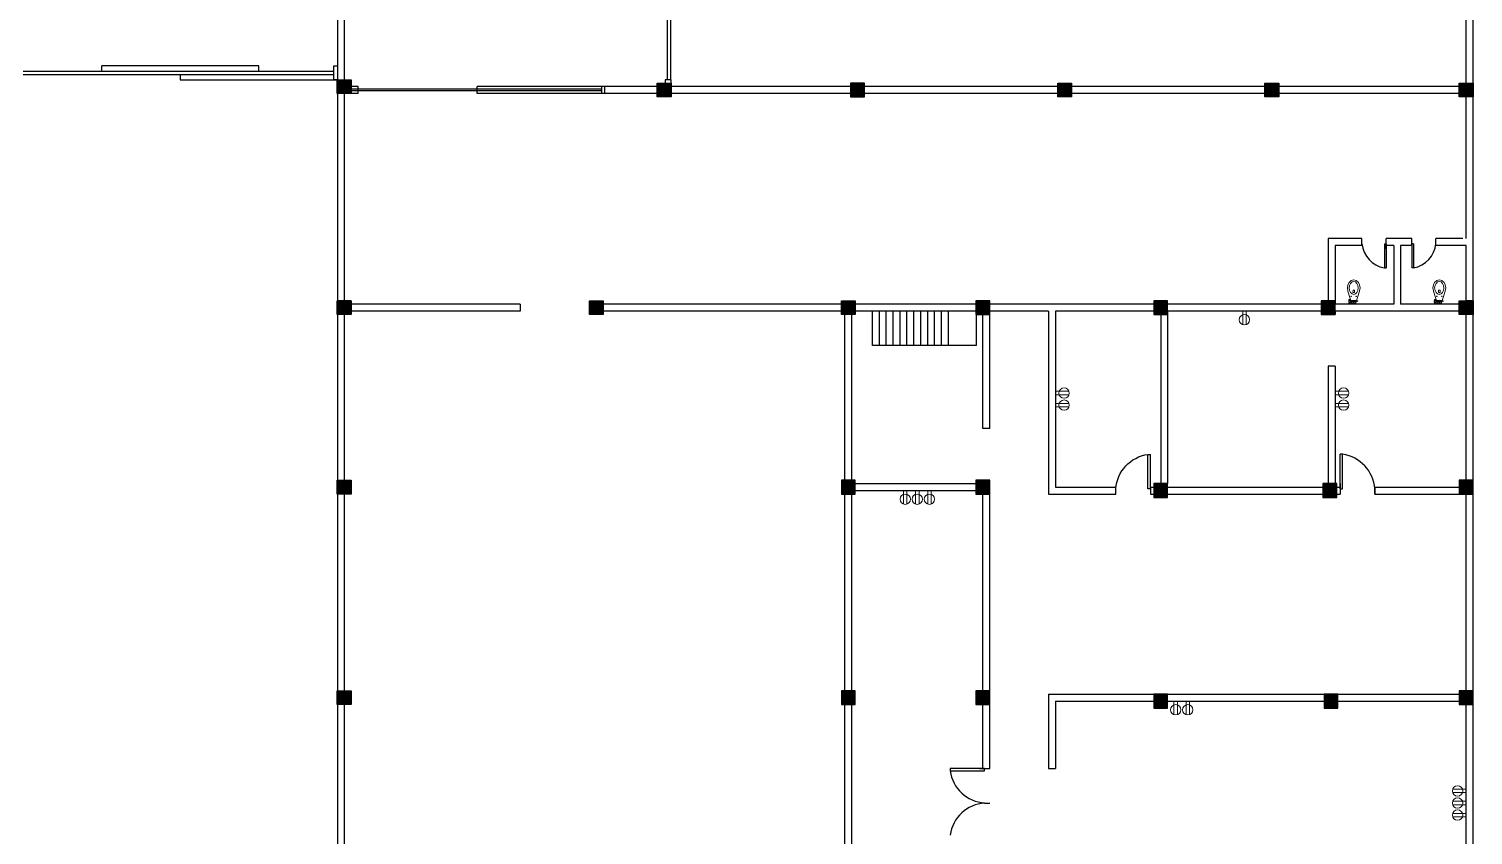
# Model space of a CAD drawing. Header units: inches. Extents: x 690793850 to 3471233902, y 1044954437 to 2780428972.
# Drawn here: x 1735497078 to 1735538913, y 1045090782 to 1045114135 of the extents above; entities that cross this region are included whole.
import ezdxf

# ---------------------------------------------------------------- set-up
doc = ezdxf.new("R2010")
doc.units = ezdxf.units.IN
doc.header["$MEASUREMENT"] = 0
for name, color, linetype in [('Doors', 140, 'Continuous'), ('Ladders', 10, 'Continuous'), ('PDF2_Geometry', 7, 'Continuous'), ('Poste', 2, 'Continuous'), ('Walls', 7, 'Continuous')]:
    doc.layers.add(name, color=color, linetype=linetype)
doc.layers.add('outlet', color=3, linetype='Continuous', lineweight=13)

# ---------------------------------------------------------------- blocks, each defined once
blk = doc.blocks.new('poste')
for p, q in [((1735358586.536575, 1045014423.977711), (1735358986.536575, 1045014423.977711)), ((1735358586.536575, 1045014023.977711), (1735358586.536575, 1045014423.977711)), ((1735358986.536575, 1045014423.977711), (1735358986.536575, 1045014023.977711)), ((1735358986.536575, 1045014023.977711), (1735358586.536575, 1045014023.977711))]:
    blk.add_line(p, q)
blk = doc.blocks.new('door')
for p, q in [((1735637533.840537, 1044998757.380238), (1735637533.840537, 1044999757.380238)), ((1735637603.840537, 1044999757.380238), (1735637533.840537, 1044999757.380238)), ((1735637603.840537, 1044998757.380238), (1735637603.840537, 1044999757.380238)), ((1735637533.840537, 1044998757.380238), (1735637603.840537, 1044998757.380237)), ((1735638533.840537, 1044998607.380238), (1735638533.840536, 1044998757.380238))]:
    blk.add_line(p, q)
blk.add_arc((1735637450.560967, 1044998682.380238), 1085.872749, 3.9605076873, 81.885142714)

msp = doc.modelspace()

# ---------------------------------------------------------------- hatches: boundary and pattern name
at = {"layer": 'Poste', "true_color": 0xf1eb1f}
h = msp.add_hatch(color=2, dxfattribs=at)
h.dxf.hatch_style = 1
h.paths.add_polyline_path([(1735506013, 1045112262), (1735506413, 1045112262), (1735506413, 1045112662), (1735506013, 1045112662)])
h = msp.add_hatch(color=2, dxfattribs=at)
h.dxf.hatch_style = 1
h.paths.add_polyline_path([(1735515282, 1045112162), (1735515682, 1045112162), (1735515682, 1045112562), (1735515282, 1045112562)])
h = msp.add_hatch(color=2, dxfattribs=at)
h.dxf.hatch_style = 1
h.paths.add_polyline_path([(1735521282, 1045112562), (1735520882, 1045112562), (1735520882, 1045112162), (1735521282, 1045112162)])
h = msp.add_hatch(color=2, dxfattribs=at)
h.dxf.hatch_style = 1
h.paths.add_polyline_path([(1735526882, 1045112162), (1735527282, 1045112162), (1735527282, 1045112562), (1735526882, 1045112562)])
h = msp.add_hatch(color=2, dxfattribs=at)
h.dxf.hatch_style = 1
h.paths.add_polyline_path([(1735532882, 1045112162), (1735533282, 1045112162), (1735533282, 1045112562), (1735532882, 1045112562)])
h = msp.add_hatch(color=2, dxfattribs=at)
h.dxf.hatch_style = 1
h.paths.add_polyline_path([(1735538513, 1045112162), (1735538913, 1045112162), (1735538913, 1045112562), (1735538513, 1045112562)])
h = msp.add_hatch(color=2, dxfattribs=at)
h.dxf.hatch_style = 1
h.paths.add_polyline_path([(1735506013, 1045105862), (1735506413, 1045105862), (1735506413, 1045106262), (1735506013, 1045106262)])
h = msp.add_hatch(color=2, dxfattribs=at)
h.dxf.hatch_style = 1
h.paths.add_polyline_path([(1735513313, 1045105862), (1735513713, 1045105862), (1735513713, 1045106262), (1735513313, 1045106262)])
h = msp.add_hatch(color=2, dxfattribs=at)
h.dxf.hatch_style = 1
h.paths.add_polyline_path([(1735520613, 1045105862), (1735521013, 1045105862), (1735521013, 1045106262), (1735520613, 1045106262)])
h = msp.add_hatch(color=2, dxfattribs=at)
h.dxf.hatch_style = 1
h.paths.add_polyline_path([(1735524913, 1045106262), (1735524513, 1045106262), (1735524513, 1045105862), (1735524913, 1045105862)])
h = msp.add_hatch(color=2, dxfattribs=at)
h.dxf.hatch_style = 1
h.paths.add_polyline_path([(1735530063, 1045106262), (1735529663, 1045106262), (1735529663, 1045105862), (1735530063, 1045105862)])
h = msp.add_hatch(color=2, dxfattribs=at)
h.dxf.hatch_style = 1
h.paths.add_polyline_path([(1735534913, 1045106262), (1735534513, 1045106262), (1735534513, 1045105862), (1735534913, 1045105862)])
h = msp.add_hatch(color=2, dxfattribs=at)
h.dxf.hatch_style = 1
h.paths.add_polyline_path([(1735538513, 1045105862), (1735538913, 1045105862), (1735538913, 1045106262), (1735538513, 1045106262)])
h = msp.add_hatch(color=2, dxfattribs=at)
h.dxf.hatch_style = 1
h.paths.add_polyline_path([(1735506013, 1045100662), (1735506413, 1045100662), (1735506413, 1045101062), (1735506013, 1045101062)])
h = msp.add_hatch(color=2, dxfattribs=at)
h.dxf.hatch_style = 1
h.paths.add_polyline_path([(1735521013, 1045101062), (1735520613, 1045101062), (1735520613, 1045100662), (1735521013, 1045100662)])
h = msp.add_hatch(color=2, dxfattribs=at)
h.dxf.hatch_style = 1
h.paths.add_polyline_path([(1735524913, 1045101062), (1735524513, 1045101062), (1735524513, 1045100662), (1735524913, 1045100662)])
h = msp.add_hatch(color=2, dxfattribs=at)
h.dxf.hatch_style = 1
h.paths.add_polyline_path([(1735538913, 1045101062), (1735538513, 1045101062), (1735538513, 1045100662), (1735538913, 1045100662)])
h = msp.add_hatch(color=2, dxfattribs=at)
h.dxf.hatch_style = 1
h.paths.add_polyline_path([(1735530063, 1045100962), (1735529663, 1045100962), (1735529663, 1045100562), (1735530063, 1045100562)])
h = msp.add_hatch(color=2, dxfattribs=at)
h.dxf.hatch_style = 1
h.paths.add_polyline_path([(1735534964, 1045100962), (1735534564, 1045100962), (1735534564, 1045100562), (1735534964, 1045100562)])
h = msp.add_hatch(color=2, dxfattribs=at)
h.dxf.hatch_style = 1
h.paths.add_polyline_path([(1735506013, 1045094562), (1735506413, 1045094562), (1735506413, 1045094962), (1735506013, 1045094962)])
h = msp.add_hatch(color=2, dxfattribs=at)
h.dxf.hatch_style = 1
h.paths.add_polyline_path([(1735521013, 1045094962), (1735520613, 1045094962), (1735520613, 1045094562), (1735521013, 1045094562)])
h = msp.add_hatch(color=2, dxfattribs=at)
h.dxf.hatch_style = 1
h.paths.add_polyline_path([(1735524913, 1045094962), (1735524513, 1045094962), (1735524513, 1045094562), (1735524913, 1045094562)])
h = msp.add_hatch(color=2, dxfattribs=at)
h.dxf.hatch_style = 1
h.paths.add_polyline_path([(1735530063, 1045094862), (1735529663, 1045094862), (1735529663, 1045094462), (1735530063, 1045094462)])
h = msp.add_hatch(color=2, dxfattribs=at)
h.dxf.hatch_style = 1
h.paths.add_polyline_path([(1735534997, 1045094862), (1735534597, 1045094862), (1735534597, 1045094462), (1735534997, 1045094462)])
h = msp.add_hatch(color=2, dxfattribs=at)
h.dxf.hatch_style = 1
h.paths.add_polyline_path([(1735538913, 1045094962), (1735538513, 1045094962), (1735538513, 1045094562), (1735538913, 1045094562)])

# ---------------------------------------------------------------- linework, layer by layer
at = {"layer": 'Doors'}
for p, q in [((1735515563, 1045118262), (1735515563, 1045112658)), ((1735515663, 1045118262), (1735515663, 1045112658)), ((1735496913, 1045112912), (1735505913, 1045112912)), ((1735496913, 1045112812), (1735505913, 1045112812)), ((1735503738, 1045113062), (1735499188, 1045113062)), ((1735499188, 1045112912), (1735499188, 1045113062)), ((1735501463, 1045112812), (1735501463, 1045112662)), ((1735503738, 1045112912), (1735503738, 1045113062)), ((1735505913, 1045112662), (1735505913, 1045113062)), ((1735505913, 1045113062), (1735506013, 1045113062)), ((1735501463, 1045112662), (1735506013, 1045112662)), ((1735506013, 1045112662), (1735505913, 1045112662)), ((1735506613, 1045112462), (1735506413, 1045112462)), ((1735513663, 1045112387), (1735506413, 1045112387)), ((1735506613, 1045112262), (1735506613, 1045112462)), ((1735515282, 1045112462), (1735510063, 1045112462)), ((1735510063, 1045112262), (1735510063, 1045112462)), ((1735513763, 1045112462), (1735513663, 1045112462)), ((1735513663, 1045112462), (1735513663, 1045112262)), ((1735513763, 1045112262), (1735513763, 1045112462)), ((1735515682, 1045112658), (1735515513, 1045112658)), ((1735515513, 1045112658), (1735515513, 1045112562)), ((1735515682, 1045112562), (1735515682, 1045112658)), ((1735513663, 1045112337), (1735506413, 1045112337)), ((1735506613, 1045112262), (1735506413, 1045112262)), ((1735515282, 1045112262), (1735510063, 1045112262)), ((1735536342, 1045107912), (1735536342, 1045107212)), ((1735536342, 1045107912), (1735536392, 1045107912)), ((1735536392, 1045107912), (1735536392, 1045107212)), ((1735537134, 1045107912), (1735537134, 1045107212)), ((1735537184, 1045107912), (1735537134, 1045107912)), ((1735537184, 1045107912), (1735537184, 1045107212)), ((1735536342, 1045107212), (1735536392, 1045107212)), ((1735537184, 1045107212), (1735537134, 1045107212)), ((1735524763, 1045092712), (1735523763, 1045092712)), ((1735523763, 1045092712), (1735523763, 1045092642)), ((1735524763, 1045092642), (1735524763, 1045092712)), ((1735523763, 1045092642), (1735524763, 1045092642)), ((1735524763, 1045091712), (1735524913, 1045091712))]:
    msp.add_line(p, q, dxfattribs=at)
for centre, radius, start, end in [((1735536482, 1045107994), 794, 185.9104, 259.8475), ((1735537044, 1045107994), 794, 280.1526, 354.0896), ((1735524838, 1045092796), 1086, 188.1149, 266.0395), ((1735524838, 1045090629), 1086, 86.0395, 86.0395), ((1735524838, 1045090629), 1086, 93.9605, 171.8851)]:
    msp.add_arc(centre, radius, start, end, dxfattribs=at)
at = {"layer": 'Ladders'}
for p, q in [((1735521513, 1045104962), (1735521513, 1045105962)), ((1735521713, 1045104962), (1735521713, 1045105962)), ((1735521913, 1045104962), (1735521913, 1045105962)), ((1735522113, 1045104962), (1735522113, 1045105962)), ((1735522313, 1045104962), (1735522313, 1045105962)), ((1735522513, 1045104962), (1735522513, 1045105962)), ((1735522713, 1045104962), (1735522713, 1045105962)), ((1735522913, 1045104962), (1735522913, 1045105962)), ((1735523113, 1045104962), (1735523113, 1045105962)), ((1735523313, 1045104962), (1735523313, 1045105962)), ((1735523513, 1045104962), (1735523513, 1045105962)), ((1735523713, 1045104962), (1735523713, 1045105962)), ((1735524513, 1045105962), (1735524513, 1045104962)), ((1735524513, 1045104962), (1735521513, 1045104962))]:
    msp.add_line(p, q, dxfattribs=at)
at = {"layer": 'outlet', "color": 3, "linetype": 'ByBlock'}
for p, q in [((1735532238, 1045105571), (1735532238, 1045105962)), ((1735532338, 1045105571), (1735532338, 1045105962)), ((1735527204, 1045103637), (1735526813, 1045103637)), ((1735535304, 1045103637), (1735534913, 1045103637)), ((1735527204, 1045103537), (1735526813, 1045103537)), ((1735527204, 1045103287), (1735526813, 1045103287)), ((1735527204, 1045103187), (1735526813, 1045103187)), ((1735535304, 1045103537), (1735534913, 1045103537)), ((1735535304, 1045103287), (1735534913, 1045103287)), ((1735535304, 1045103187), (1735534913, 1045103187)), ((1735522413, 1045100762), (1735522413, 1045100371)), ((1735522513, 1045100762), (1735522513, 1045100371)), ((1735522763, 1045100762), (1735522763, 1045100371)), ((1735522863, 1045100762), (1735522863, 1045100371)), ((1735523113, 1045100762), (1735523113, 1045100371)), ((1735523213, 1045100762), (1735523213, 1045100371)), ((1735530247, 1045094271), (1735530247, 1045094662)), ((1735530347, 1045094271), (1735530347, 1045094662)), ((1735530597, 1045094271), (1735530597, 1045094662)), ((1735530697, 1045094271), (1735530697, 1045094662)), ((1735538713, 1045092112), (1735538321, 1045092112)), ((1735538713, 1045092012), (1735538321, 1045092012)), ((1735538713, 1045091762), (1735538321, 1045091762)), ((1735538713, 1045091662), (1735538321, 1045091662)), ((1735538713, 1045091412), (1735538321, 1045091412)), ((1735538713, 1045091312), (1735538321, 1045091312))]:
    msp.add_line(p, q, dxfattribs=at)
for centre in [(1735532288, 1045105712), (1735527063, 1045103587), (1735535163, 1045103587), (1735527063, 1045103237), (1735535163, 1045103237), (1735522463, 1045100512), (1735522813, 1045100512), (1735523163, 1045100512), (1735530297, 1045094412), (1735530647, 1045094412), (1735538463, 1045092062), (1735538463, 1045091712), (1735538463, 1045091362)]:
    msp.add_circle(centre, 150, dxfattribs=at)
at = {"layer": 'PDF2_Geometry', "color": 8, "lineweight": 5}
for points in [[(1735535515, 1045106195), (1735535624, 1045106537), (1735535624, 1045106543), (1735535640, 1045106630), (1735535624, 1045106717), (1735535591, 1045106793), (1735535526, 1045106847), (1735535455, 1045106869), (1735535379, 1045106847), (1735535319, 1045106793), (1735535281, 1045106717), (1735535270, 1045106630), (1735535281, 1045106543), (1735535287, 1045106537), (1735535390, 1045106195), (1735535395, 1045106189), (1735535515, 1045106189)], [(1735535504, 1045106456), (1735535548, 1045106499), (1735535575, 1045106554), (1735535586, 1045106630), (1735535575, 1045106706), (1735535548, 1045106760), (1735535504, 1045106804), (1735535455, 1045106814), (1735535406, 1045106804), (1735535363, 1045106760), (1735535330, 1045106706), (1735535319, 1045106630), (1735535330, 1045106554), (1735535363, 1045106499), (1735535406, 1045106456), (1735535455, 1045106445)], [(1735535434, 1045106564), (1735535428, 1045106505), (1735535455, 1045106494), (1735535477, 1045106505), (1735535477, 1045106564), (1735535455, 1045106570)], [(1735537994, 1045106195), (1735538103, 1045106537), (1735538103, 1045106543), (1735538119, 1045106630), (1735538103, 1045106717), (1735538070, 1045106793), (1735538005, 1045106847), (1735537935, 1045106869), (1735537858, 1045106847), (1735537799, 1045106793), (1735537761, 1045106717), (1735537750, 1045106630), (1735537761, 1045106543), (1735537766, 1045106537), (1735537869, 1045106195), (1735537875, 1045106189), (1735537994, 1045106189)], [(1735537983, 1045106456), (1735538027, 1045106499), (1735538054, 1045106554), (1735538065, 1045106630), (1735538054, 1045106706), (1735538027, 1045106760), (1735537983, 1045106804), (1735537935, 1045106814), (1735537886, 1045106804), (1735537842, 1045106760), (1735537810, 1045106706), (1735537799, 1045106630), (1735537810, 1045106554), (1735537842, 1045106499), (1735537886, 1045106456), (1735537935, 1045106445)], [(1735537913, 1045106564), (1735537907, 1045106505), (1735537935, 1045106494), (1735537956, 1045106505), (1735537956, 1045106564), (1735537935, 1045106570)], [(1735535368, 1045106168), (1735535368, 1045106162), (1735535298, 1045106162), (1735535298, 1045106168)], [(1735535314, 1045106217), (1735535319, 1045106217), (1735535319, 1045106222)], [(1735535347, 1045106217), (1735535352, 1045106217), (1735535352, 1045106222)], [(1735535385, 1045106396), (1735535374, 1045106396), (1735535374, 1045106380), (1735535390, 1045106380), (1735535390, 1045106396)], [(1735535374, 1045106222), (1735535374, 1045106233), (1735535390, 1045106233), (1735535390, 1045106222)], [(1735535455, 1045106260), (1735535444, 1045106255), (1735535444, 1045106238), (1735535455, 1045106233), (1735535461, 1045106238), (1735535466, 1045106249), (1735535461, 1045106255)], [(1735535526, 1045106396), (1735535520, 1045106396), (1735535520, 1045106380), (1735535531, 1045106380), (1735535537, 1045106385), (1735535531, 1045106396)], [(1735537848, 1045106168), (1735537848, 1045106162), (1735537777, 1045106162), (1735537777, 1045106168)], [(1735537793, 1045106217), (1735537799, 1045106217), (1735537799, 1045106222)], [(1735537826, 1045106217), (1735537831, 1045106217), (1735537831, 1045106222)], [(1735537864, 1045106396), (1735537853, 1045106396), (1735537853, 1045106380), (1735537869, 1045106380), (1735537869, 1045106396)], [(1735537853, 1045106222), (1735537853, 1045106233), (1735537869, 1045106233), (1735537869, 1045106222)], [(1735537935, 1045106260), (1735537924, 1045106255), (1735537924, 1045106238), (1735537935, 1045106233), (1735537940, 1045106238), (1735537945, 1045106249), (1735537940, 1045106255)], [(1735538005, 1045106396), (1735538000, 1045106396), (1735538000, 1045106380), (1735538011, 1045106380), (1735538016, 1045106385), (1735538011, 1045106396)]]:
    msp.add_lwpolyline(points, close=True, dxfattribs=at)
for points in [[(1735535298, 1045106168), (1735535303, 1045106173), (1735535303, 1045106179), (1735535363, 1045106179), (1735535363, 1045106173), (1735535368, 1045106173), (1735535368, 1045106168)], [(1735535303, 1045106173), (1735535303, 1045106168)], [(1735535357, 1045106271), (1735535352, 1045106271), (1735535352, 1045106287), (1735535352, 1045106293), (1735535314, 1045106293), (1735535314, 1045106287), (1735535314, 1045106271), (1735535309, 1045106271), (1735535309, 1045106227), (1735535363, 1045106227)], [(1735535363, 1045106266), (1735535363, 1045106227), (1735535374, 1045106227), (1735535374, 1045106266), (1735535363, 1045106266), (1735535363, 1045106271), (1735535309, 1045106271)], [(1735535309, 1045106227), (1735535309, 1045106222)], [(1735535347, 1045106282), (1735535352, 1045106282), (1735535347, 1045106282), (1735535347, 1045106293), (1735535319, 1045106293), (1735535319, 1045106282), (1735535314, 1045106282), (1735535319, 1045106282)], [(1735535347, 1045106211), (1735535347, 1045106206), (1735535352, 1045106206), (1735535352, 1045106211), (1735535352, 1045106227), (1735535363, 1045106249), (1735535352, 1045106271), (1735535314, 1045106271)], [(1735535314, 1045106227), (1735535314, 1045106211), (1735535314, 1045106206), (1735535319, 1045106206), (1735535319, 1045106211), (1735535325, 1045106211), (1735535341, 1045106211), (1735535347, 1045106211), (1735535347, 1045106217)], [(1735535319, 1045106211), (1735535319, 1045106217)], [(1735535352, 1045106206), (1735535319, 1045106206), (1735535319, 1045106179)], [(1735535325, 1045106282), (1735535325, 1045106293)], [(1735535341, 1045106282), (1735535325, 1045106282), (1735535341, 1045106282)], [(1735535341, 1045106217), (1735535325, 1045106217), (1735535341, 1045106217)], [(1735535325, 1045106211), (1735535325, 1045106217)], [(1735535341, 1045106282), (1735535341, 1045106293)], [(1735535341, 1045106211), (1735535341, 1045106217)], [(1735535347, 1045106179), (1735535347, 1045106206)], [(1735535357, 1045106227), (1735535357, 1045106222)], [(1735535374, 1045106260), (1735535374, 1045106271), (1735535390, 1045106271), (1735535390, 1045106260), (1735535390, 1045106255)], [(1735535374, 1045106260), (1735535390, 1045106260), (1735535374, 1045106260)], [(1735535374, 1045106233), (1735535374, 1045106260), (1735535374, 1045106255)], [(1735535374, 1045106238), (1735535390, 1045106238)], [(1735535390, 1045106227), (1735535390, 1045106266), (1735535401, 1045106266)], [(1735535390, 1045106260), (1735535390, 1045106233), (1735535401, 1045106233)], [(1735535434, 1045106227), (1735535401, 1045106227), (1735535401, 1045106271), (1735535434, 1045106271)], [(1735535406, 1045106227), (1735535406, 1045106271)], [(1735535428, 1045106271), (1735535428, 1045106227)], [(1735535428, 1045106249), (1735535439, 1045106271), (1735535428, 1045106249)], [(1735535428, 1045106249), (1735535428, 1045106244)], [(1735535439, 1045106227), (1735535428, 1045106244), (1735535439, 1045106227)], [(1735535444, 1045106271), (1735535439, 1045106271)], [(1735535439, 1045106227), (1735535444, 1045106222), (1735535466, 1045106222), (1735535444, 1045106222)], [(1735535466, 1045106271), (1735535444, 1045106271), (1735535472, 1045106271)], [(1735535466, 1045106222), (1735535472, 1045106227)], [(1735535472, 1045106271), (1735535482, 1045106249), (1735535472, 1045106271)], [(1735535482, 1045106244), (1735535472, 1045106227), (1735535482, 1045106244)], [(1735535482, 1045106266), (1735535482, 1045106233), (1735535482, 1045106260), (1735535488, 1045106266), (1735535499, 1045106266), (1735535499, 1045106260), (1735535488, 1045106260), (1735535482, 1045106260), (1735535482, 1045106266), (1735535482, 1045106260), (1735535482, 1045106266), (1735535477, 1045106266), (1735535477, 1045106233), (1735535477, 1045106227)], [(1735535477, 1045106233), (1735535482, 1045106233)], [(1735535488, 1045106233), (1735535488, 1045106238), (1735535482, 1045106233), (1735535488, 1045106227), (1735535499, 1045106227), (1735535499, 1045106238), (1735535499, 1045106255)], [(1735535482, 1045106244), (1735535482, 1045106249)], [(1735535488, 1045106260), (1735535488, 1045106255), (1735535499, 1045106255), (1735535499, 1045106260), (1735535499, 1045106233), (1735535515, 1045106233), (1735535515, 1045106260), (1735535510, 1045106266), (1735535499, 1045106266)], [(1735535488, 1045106255), (1735535488, 1045106238)], [(1735535488, 1045106238), (1735535499, 1045106238), (1735535488, 1045106238)], [(1735535510, 1045106233), (1735535510, 1045106266)], [(1735535515, 1045106249), (1735535515, 1045106255), (1735535564, 1045106255), (1735535564, 1045106249)], [(1735535515, 1045106244), (1735535515, 1045106255)], [(1735535515, 1045106238), (1735535515, 1045106244), (1735535564, 1045106238), (1735535564, 1045106244)], [(1735535569, 1045106244), (1735535569, 1045106255)], [(1735537777, 1045106168), (1735537782, 1045106173), (1735537782, 1045106179), (1735537842, 1045106179), (1735537842, 1045106173), (1735537848, 1045106173), (1735537848, 1045106168)], [(1735537782, 1045106173), (1735537782, 1045106168)], [(1735537837, 1045106271), (1735537831, 1045106271), (1735537831, 1045106287), (1735537831, 1045106293), (1735537793, 1045106293), (1735537793, 1045106287), (1735537793, 1045106271), (1735537788, 1045106271), (1735537788, 1045106227), (1735537842, 1045106227)], [(1735537842, 1045106266), (1735537842, 1045106227), (1735537853, 1045106227), (1735537853, 1045106266), (1735537842, 1045106266), (1735537842, 1045106271), (1735537788, 1045106271)], [(1735537788, 1045106227), (1735537788, 1045106222)], [(1735537826, 1045106282), (1735537831, 1045106282), (1735537826, 1045106282), (1735537826, 1045106293), (1735537799, 1045106293), (1735537799, 1045106282), (1735537793, 1045106282), (1735537799, 1045106282)], [(1735537826, 1045106211), (1735537826, 1045106206), (1735537831, 1045106206), (1735537831, 1045106211), (1735537831, 1045106227), (1735537842, 1045106249), (1735537831, 1045106271), (1735537793, 1045106271)], [(1735537793, 1045106227), (1735537793, 1045106211), (1735537793, 1045106206), (1735537799, 1045106206), (1735537799, 1045106211), (1735537804, 1045106211), (1735537820, 1045106211), (1735537826, 1045106211), (1735537826, 1045106217)], [(1735537799, 1045106211), (1735537799, 1045106217)], [(1735537831, 1045106206), (1735537799, 1045106206), (1735537799, 1045106179)], [(1735537804, 1045106282), (1735537804, 1045106293)], [(1735537820, 1045106282), (1735537804, 1045106282), (1735537820, 1045106282)], [(1735537820, 1045106217), (1735537804, 1045106217), (1735537820, 1045106217)], [(1735537804, 1045106211), (1735537804, 1045106217)], [(1735537820, 1045106282), (1735537820, 1045106293)], [(1735537820, 1045106211), (1735537820, 1045106217)], [(1735537826, 1045106179), (1735537826, 1045106206)], [(1735537837, 1045106227), (1735537837, 1045106222)], [(1735537853, 1045106260), (1735537853, 1045106271), (1735537869, 1045106271), (1735537869, 1045106260), (1735537869, 1045106255)], [(1735537853, 1045106260), (1735537869, 1045106260), (1735537853, 1045106260)], [(1735537853, 1045106233), (1735537853, 1045106260), (1735537853, 1045106255)], [(1735537853, 1045106238), (1735537869, 1045106238)], [(1735537869, 1045106227), (1735537869, 1045106266), (1735537880, 1045106266)], [(1735537869, 1045106260), (1735537869, 1045106233), (1735537880, 1045106233)], [(1735537913, 1045106227), (1735537880, 1045106227), (1735537880, 1045106271), (1735537913, 1045106271)], [(1735537886, 1045106227), (1735537886, 1045106271)], [(1735537907, 1045106271), (1735537907, 1045106227)], [(1735537907, 1045106249), (1735537918, 1045106271), (1735537907, 1045106249)], [(1735537907, 1045106249), (1735537907, 1045106244)], [(1735537918, 1045106227), (1735537907, 1045106244), (1735537918, 1045106227)], [(1735537924, 1045106271), (1735537918, 1045106271)], [(1735537918, 1045106227), (1735537924, 1045106222), (1735537945, 1045106222), (1735537924, 1045106222)], [(1735537945, 1045106271), (1735537924, 1045106271), (1735537951, 1045106271)], [(1735537945, 1045106222), (1735537951, 1045106227)], [(1735537951, 1045106271), (1735537962, 1045106249), (1735537951, 1045106271)], [(1735537962, 1045106244), (1735537951, 1045106227), (1735537962, 1045106244)], [(1735537962, 1045106266), (1735537962, 1045106233), (1735537962, 1045106260), (1735537967, 1045106266), (1735537978, 1045106266), (1735537978, 1045106260), (1735537967, 1045106260), (1735537962, 1045106260), (1735537962, 1045106266), (1735537962, 1045106260), (1735537962, 1045106266), (1735537956, 1045106266), (1735537956, 1045106233), (1735537956, 1045106227)], [(1735537956, 1045106233), (1735537962, 1045106233)], [(1735537967, 1045106233), (1735537967, 1045106238), (1735537962, 1045106233), (1735537967, 1045106227), (1735537978, 1045106227), (1735537978, 1045106238), (1735537978, 1045106255)], [(1735537962, 1045106244), (1735537962, 1045106249)], [(1735537967, 1045106260), (1735537967, 1045106255), (1735537978, 1045106255), (1735537978, 1045106260), (1735537978, 1045106233), (1735537994, 1045106233), (1735537994, 1045106260), (1735537989, 1045106266), (1735537978, 1045106266)], [(1735537967, 1045106255), (1735537967, 1045106238)], [(1735537967, 1045106238), (1735537978, 1045106238), (1735537967, 1045106238)], [(1735537989, 1045106233), (1735537989, 1045106266)], [(1735537994, 1045106249), (1735537994, 1045106255), (1735538043, 1045106255), (1735538043, 1045106249)], [(1735537994, 1045106244), (1735537994, 1045106255)], [(1735537994, 1045106238), (1735537994, 1045106244), (1735538043, 1045106238), (1735538043, 1045106244)], [(1735538049, 1045106244), (1735538049, 1045106255)]]:
    msp.add_lwpolyline(points, dxfattribs=at)
at = {"layer": 'PDF2_Geometry', "color": 8, "lineweight": 9}
for points in [[(1735535454, 1045106244), (1735535454, 1045106162)], [(1735535548, 1045106293), (1735535548, 1045106255)], [(1735537933, 1045106244), (1735537933, 1045106162)], [(1735538027, 1045106293), (1735538027, 1045106255)]]:
    msp.add_lwpolyline(points, dxfattribs=at)
at = {"layer": 'Poste'}
for p, q in [((1735506413, 1045106262), (1735506013, 1045106262)), ((1735538913, 1045106262), (1735538713, 1045106262)), ((1735506413, 1045105962), (1735506013, 1045105962)), ((1735534613, 1045105962), (1735534613, 1045105862)), ((1735534913, 1045105962), (1735534913, 1045105862)), ((1735524813, 1045094862), (1735524913, 1045094862))]:
    msp.add_line(p, q, dxfattribs=at)
at = {"layer": 'Walls'}
for p, q in [((1735538913, 1045112562), (1735538913, 1045143062)), ((1735538713, 1045112562), (1735538713, 1045127062)), ((1735506013, 1045118362), (1735506013, 1045076262)), ((1735506213, 1045118562), (1735506213, 1045106162)), ((1735506613, 1045112462), (1735506413, 1045112462)), ((1735538613, 1045112462), (1735510063, 1045112462)), ((1735515282, 1045112562), (1735515282, 1045112262)), ((1735538913, 1045107762), (1735538913, 1045112562)), ((1735506613, 1045112262), (1735506413, 1045112262)), ((1735538607, 1045112262), (1735510063, 1045112262)), ((1735538607, 1045112262), (1735528713, 1045112262)), ((1735538707, 1045108062), (1735538707, 1045112262)), ((1735535692, 1045108062), (1735534713, 1045108062)), ((1735534713, 1045108062), (1735534713, 1045106120)), ((1735535692, 1045107862), (1735534913, 1045107862)), ((1735534913, 1045107862), (1735534913, 1045106162)), ((1735535692, 1045107862), (1735535692, 1045108062)), ((1735537134, 1045108062), (1735536392, 1045108062)), ((1735536392, 1045107762), (1735536392, 1045108062)), ((1735536613, 1045107862), (1735536392, 1045107862)), ((1735536613, 1045107862), (1735536613, 1045106162)), ((1735536813, 1045107862), (1735536813, 1045106162)), ((1735537134, 1045107862), (1735536813, 1045107862)), ((1735537134, 1045107862), (1735537134, 1045108062)), ((1735538613, 1045108062), (1735537834, 1045108062)), ((1735537834, 1045107862), (1735537834, 1045108062)), ((1735538713, 1045107862), (1735537834, 1045107862)), ((1735538713, 1045106162), (1735538713, 1045107862)), ((1735538913, 1045106262), (1735538913, 1045107762)), ((1735511313, 1045106162), (1735506213, 1045106162)), ((1735511313, 1045106162), (1735511313, 1045105962)), ((1735521013, 1045106162), (1735513313, 1045106162)), ((1735513313, 1045106162), (1735513313, 1045105962)), ((1735534773, 1045106162), (1735521013, 1045106162)), ((1735536613, 1045106162), (1735534913, 1045106162)), ((1735538713, 1045106162), (1735536813, 1045106162)), ((1735538913, 1045076262), (1735538913, 1045106262)), ((1735506213, 1045105962), (1735506213, 1045076262)), ((1735511313, 1045105962), (1735506213, 1045105962)), ((1735520713, 1045105962), (1735513313, 1045105962)), ((1735520713, 1045105962), (1735520613, 1045105962)), ((1735520713, 1045076562), (1735520713, 1045105962)), ((1735520913, 1045100962), (1735520913, 1045105962)), ((1735524713, 1045105962), (1735520913, 1045105962)), ((1735524713, 1045102562), (1735524713, 1045105962)), ((1735526613, 1045105962), (1735524913, 1045105962)), ((1735524913, 1045102562), (1735524913, 1045105962)), ((1735526613, 1045105962), (1735526613, 1045100662)), ((1735529763, 1045105962), (1735526813, 1045105962)), ((1735526813, 1045105962), (1735526813, 1045100862)), ((1735529863, 1045105962), (1735529863, 1045100962)), ((1735538613, 1045105962), (1735530063, 1045105962)), ((1735530063, 1045105962), (1735530063, 1045100962)), ((1735538713, 1045100962), (1735538713, 1045105962)), ((1735534713, 1045104362), (1735534713, 1045100962)), ((1735534913, 1045104362), (1735534713, 1045104362)), ((1735534913, 1045104362), (1735534913, 1045100962)), ((1735524913, 1045102562), (1735524713, 1045102562)), ((1735520913, 1045100962), (1735524513, 1045100962)), ((1735520913, 1045088662), (1735520913, 1045100762)), ((1735520913, 1045100762), (1735524713, 1045100762)), ((1735524513, 1045100962), (1735524913, 1045100962)), ((1735524713, 1045092712), (1735524713, 1045100762)), ((1735524913, 1045092712), (1735524913, 1045100962)), ((1735526613, 1045100662), (1735528563, 1045100662)), ((1735526813, 1045100862), (1735528563, 1045100862)), ((1735528563, 1045100662), (1735528563, 1045100862)), ((1735529563, 1045100862), (1735535064, 1045100862)), ((1735529563, 1045100862), (1735529563, 1045100662)), ((1735529563, 1045100662), (1735535064, 1045100662)), ((1735535064, 1045100962), (1735535064, 1045100662)), ((1735536064, 1045100862), (1735538613, 1045100862)), ((1735536064, 1045100862), (1735536064, 1045100662)), ((1735536064, 1045100662), (1735538613, 1045100662)), ((1735538713, 1045082662), (1735538713, 1045100662)), ((1735538913, 1045094962), (1735538913, 1045100662)), ((1735526613, 1045094862), (1735526613, 1045092712)), ((1735526613, 1045094862), (1735538513, 1045094862)), ((1735526813, 1045094662), (1735526813, 1045092712)), ((1735526813, 1045094662), (1735538513, 1045094662)), ((1735538913, 1045088862), (1735538913, 1045094562)), ((1735524613, 1045092712), (1735524913, 1045092712)), ((1735526613, 1045092712), (1735526813, 1045092712))]:
    msp.add_line(p, q, dxfattribs=at)
msp.add_arc((1735534981, 1045100737), 1086, 356.0395, 356.0395, dxfattribs=at)

# ---------------------------------------------------------------- block references
at = {"layer": 'Doors', "xscale": -1}
msp.add_blockref('door', (3471167097, 102053), dxfattribs=at)
at = {"layer": 'Doors'}
msp.add_blockref('door', (-102470, 102055), dxfattribs=at)
at = {"layer": 'Poste', "color": 2, "true_color": 0xf1eb1f}
for p in [(147426, 98238), (156695, 98138), (168295, 98138), (174295, 98138), (179926, 98138), (147426, 91838), (154726, 91838), (162026, 91838), (179926, 91838), (147426, 86638), (147426, 80538)]:
    msp.add_blockref('poste', p, dxfattribs=at)
at = {"layer": 'Poste', "color": 2, "true_color": 0xf1eb1f, "xscale": -1}
for p in [(3470879868, 98138), (3470883499, 91838), (3470888649, 91838), (3470893499, 91838), (3470879599, 86638), (3470883499, 86638), (3470897499, 86638), (3470888649, 86538), (3470893551, 86538), (3470879599, 80538), (3470883499, 80538), (3470888649, 80438), (3470893584, 80438), (3470897499, 80538)]:
    msp.add_blockref('poste', p, dxfattribs=at)

doc.saveas('drawing.dxf')
